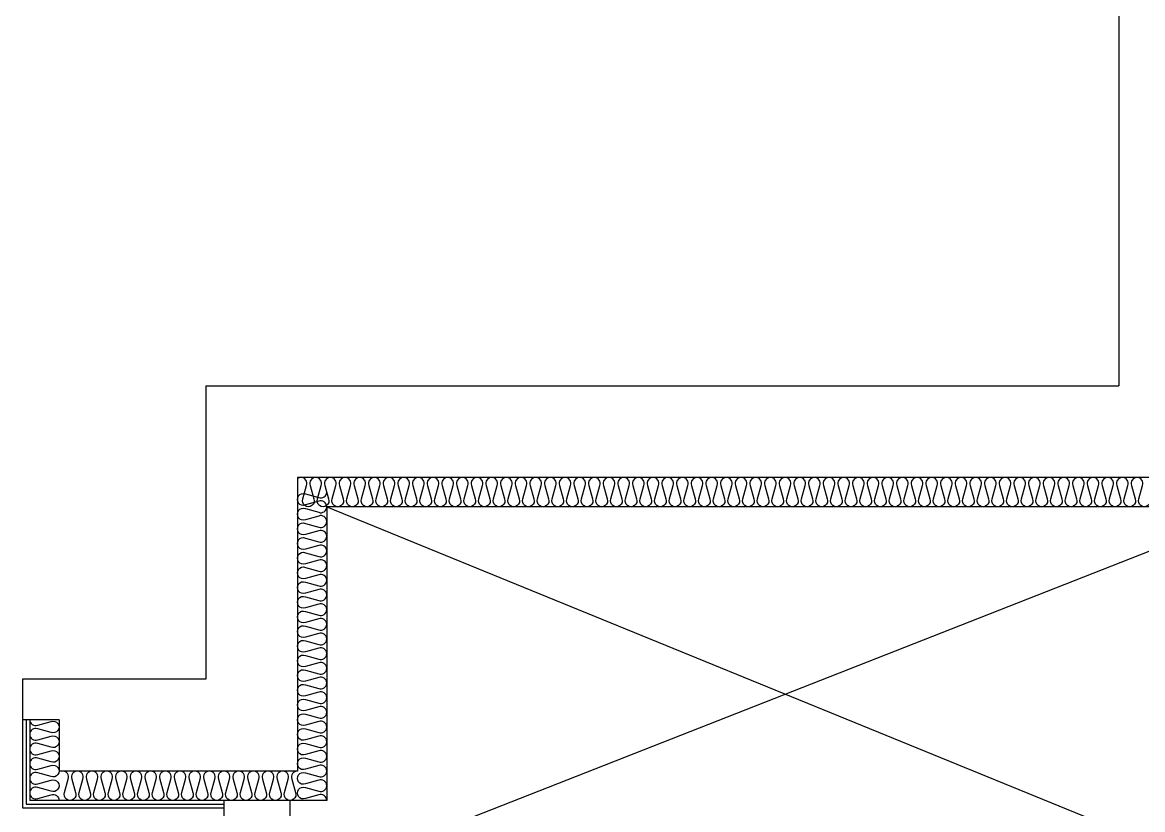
# Model space of a CAD drawing. Header units: millimetres. Extents: x -33000 to 294000, y 0 to 42408.
# Drawn here: x 274951 to 278006, y 15890 to 18035 of the extents above; entities that cross this region are included whole.
import ezdxf

# ---------------------------------------------------------------- set-up
doc = ezdxf.new("R2010")
doc.units = ezdxf.units.MM
doc.header["$LTSCALE"] = 50
doc.layers.add('arch', color=8, linetype='Continuous')

msp = doc.modelspace()

# ---------------------------------------------------------------- linework, layer by layer
at = {"layer": 'arch', "ltscale": 25}
for p, q in [((277941.2, 24474.6), (277941.2, 17044.6)), ((275451.2, 17044.6), (277941.2, 17044.6)), ((275451.2, 17044.6), (275451.2, 16244.6)), ((278191.2, 16794.6), (275701.2, 16794.6)), ((275701.2, 16794.6), (275701.2, 15994.6)), ((275681.2, 15674.6), (278331.2, 16714.6)), ((278271.2, 16714.6), (275781.2, 16714.6)), ((275781.2, 16714.6), (275781.2, 15914.6)), ((275781.2, 16714.6), (278331.2, 15674.6)), ((275451.2, 16244.6), (274951.2, 16244.6)), ((274951.2, 16244.6), (274951.2, 16134.6)), ((274951.2, 16134.6), (274951.2, 15894.6)), ((275051.2, 16134.6), (274951.2, 16134.6)), ((274961.2, 16134.6), (274961.2, 15904.6)), ((274971.2, 16134.6), (274971.2, 15914.6)), ((275051.2, 16134.6), (275051.2, 15994.6)), ((275701.2, 15994.6), (275051.2, 15994.6)), ((274951.2, 15894.6), (275501.2, 15894.6)), ((274961.2, 15904.6), (275501.2, 15904.6)), ((275781.2, 15914.6), (274971.2, 15914.6)), ((275501.2, 15544.6), (275501.2, 15914.6)), ((275681.2, 15674.6), (275681.2, 15914.6))]:
    msp.add_line(p, q, dxfattribs=at)
for points in [[(278026.2, 16736.3, -1.449198), (277996.2, 16736.3), (278006.2, 16772.9, 0.524856), (277991.2, 16794.6, 0.524856), (277976.2, 16772.9), (277986.2, 16736.3, -1.449198), (277956.2, 16736.3), (277966.2, 16772.9, 0.524856), (277951.2, 16794.6, 0.524856), (277936.2, 16772.9), (277946.2, 16736.3, -1.449198), (277916.2, 16736.3), (277926.2, 16772.9, 0.524856), (277911.2, 16794.6, 0.524856), (277896.2, 16772.9), (277906.2, 16736.3, -1.449198), (277876.2, 16736.3), (277886.2, 16772.9, 0.524856), (277871.2, 16794.6, 0.524856), (277856.2, 16772.9), (277866.2, 16736.3, -1.449198), (277836.2, 16736.3), (277846.2, 16772.9, 0.524856), (277831.2, 16794.6, 0.524856), (277816.2, 16772.9), (277826.2, 16736.3, -1.449198), (277796.2, 16736.3), (277806.2, 16772.9, 0.524856), (277791.2, 16794.6, 0.524856), (277776.2, 16772.9), (277786.2, 16736.3, -1.449198), (277756.2, 16736.3), (277766.2, 16772.9, 0.524856), (277751.2, 16794.6, 0.524856), (277736.2, 16772.9), (277746.2, 16736.3, -1.449198), (277716.2, 16736.3), (277726.2, 16772.9, 0.524856), (277711.2, 16794.6, 0.524856), (277696.2, 16772.9), (277706.2, 16736.3, -1.449198), (277676.2, 16736.3), (277686.2, 16772.9, 0.524856), (277671.2, 16794.6, 0.524856), (277656.2, 16772.9), (277666.2, 16736.3, -1.449198), (277636.2, 16736.3), (277646.2, 16772.9, 0.524856), (277631.2, 16794.6, 0.524856), (277616.2, 16772.9), (277626.2, 16736.3, -1.449198), (277596.2, 16736.3), (277606.2, 16772.9, 0.524856), (277591.2, 16794.6, 0.524856), (277576.2, 16772.9), (277586.2, 16736.3, -1.449198), (277556.2, 16736.3), (277566.2, 16772.9, 0.524856), (277551.2, 16794.6, 0.524856), (277536.2, 16772.9), (277546.2, 16736.3, -1.449198), (277516.2, 16736.3), (277526.2, 16772.9, 0.524856), (277511.2, 16794.6, 0.524856), (277496.2, 16772.9), (277506.2, 16736.3, -1.449198), (277476.2, 16736.3), (277486.2, 16772.9, 0.524856), (277471.2, 16794.6, 0.524856), (277456.2, 16772.9), (277466.2, 16736.3, -1.449198), (277436.2, 16736.3), (277446.2, 16772.9, 0.524856), (277431.2, 16794.6, 0.524856), (277416.2, 16772.9), (277426.2, 16736.3, -1.449198), (277396.2, 16736.3), (277406.2, 16772.9, 0.524856), (277391.2, 16794.6, 0.524856), (277376.2, 16772.9), (277386.2, 16736.3, -1.449198), (277356.2, 16736.3), (277366.2, 16772.9, 0.524856), (277351.2, 16794.6, 0.524856), (277336.2, 16772.9), (277346.2, 16736.3, -1.449198), (277316.2, 16736.3), (277326.2, 16772.9, 0.524856), (277311.2, 16794.6, 0.524856), (277296.2, 16772.9), (277306.2, 16736.3, -1.449198), (277276.2, 16736.3), (277286.2, 16772.9, 0.524856), (277271.2, 16794.6, 0.524856), (277256.2, 16772.9), (277266.2, 16736.3, -1.449198), (277236.2, 16736.3), (277246.2, 16772.9, 0.524856), (277231.2, 16794.6, 0.524856), (277216.2, 16772.9), (277226.2, 16736.3, -1.449198), (277196.2, 16736.3), (277206.2, 16772.9, 0.524856), (277191.2, 16794.6, 0.524856), (277176.2, 16772.9), (277186.2, 16736.3, -1.449198), (277156.2, 16736.3), (277166.2, 16772.9, 0.524856), (277151.2, 16794.6, 0.524856), (277136.2, 16772.9), (277146.2, 16736.3, -1.449198), (277116.2, 16736.3), (277126.2, 16772.9, 0.524856), (277111.2, 16794.6, 0.524856), (277096.2, 16772.9), (277106.2, 16736.3, -1.449198), (277076.2, 16736.3), (277086.2, 16772.9, 0.524856), (277071.2, 16794.6, 0.524856), (277056.2, 16772.9), (277066.2, 16736.3, -1.449198), (277036.2, 16736.3), (277046.2, 16772.9, 0.524856), (277031.2, 16794.6, 0.524856), (277016.2, 16772.9), (277026.2, 16736.3, -1.449198), (276996.2, 16736.3), (277006.2, 16772.9, 0.524856), (276991.2, 16794.6, 0.524856), (276976.2, 16772.9), (276986.2, 16736.3, -1.449198), (276956.2, 16736.3), (276966.2, 16772.9, 0.524856), (276951.2, 16794.6, 0.524856), (276936.2, 16772.9), (276946.2, 16736.3, -1.449198), (276916.2, 16736.3), (276926.2, 16772.9, 0.524856), (276911.2, 16794.6, 0.524856), (276896.2, 16772.9), (276906.2, 16736.3, -1.449198), (276876.2, 16736.3), (276886.2, 16772.9, 0.524856), (276871.2, 16794.6, 0.524856), (276856.2, 16772.9), (276866.2, 16736.3, -1.449198), (276836.2, 16736.3), (276846.2, 16772.9, 0.524856), (276831.2, 16794.6, 0.524856), (276816.2, 16772.9), (276826.2, 16736.3, -1.449198), (276796.2, 16736.3), (276806.2, 16772.9, 0.524856), (276791.2, 16794.6, 0.524856), (276776.2, 16772.9), (276786.2, 16736.3, -1.449198), (276756.2, 16736.3), (276766.2, 16772.9, 0.524856), (276751.2, 16794.6, 0.524856), (276736.2, 16772.9), (276746.2, 16736.3, -1.449198), (276716.2, 16736.3), (276726.2, 16772.9, 0.524856), (276711.2, 16794.6, 0.524856), (276696.2, 16772.9), (276706.2, 16736.3, -1.449198), (276676.2, 16736.3), (276686.2, 16772.9, 0.524856), (276671.2, 16794.6, 0.524856), (276656.2, 16772.9), (276666.2, 16736.3, -1.449198), (276636.2, 16736.3), (276646.2, 16772.9, 0.524856), (276631.2, 16794.6, 0.524856), (276616.2, 16772.9), (276626.2, 16736.3, -1.449198), (276596.2, 16736.3), (276606.2, 16772.9, 0.524856), (276591.2, 16794.6, 0.524856), (276576.2, 16772.9), (276586.2, 16736.3, -1.449198), (276556.2, 16736.3), (276566.2, 16772.9, 0.524856), (276551.2, 16794.6, 0.524856), (276536.2, 16772.9), (276546.2, 16736.3, -1.449198), (276516.2, 16736.3), (276526.2, 16772.9, 0.524856), (276511.2, 16794.6, 0.524856), (276496.2, 16772.9), (276506.2, 16736.3, -1.449198), (276476.2, 16736.3), (276486.2, 16772.9, 0.524856), (276471.2, 16794.6, 0.524856), (276456.2, 16772.9), (276466.2, 16736.3, -1.449198), (276436.2, 16736.3), (276446.2, 16772.9, 0.524856), (276431.2, 16794.6, 0.524856), (276416.2, 16772.9), (276426.2, 16736.3, -1.449198), (276396.2, 16736.3), (276406.2, 16772.9, 0.524856), (276391.2, 16794.6, 0.524856), (276376.2, 16772.9), (276386.2, 16736.3, -1.449198), (276356.2, 16736.3), (276366.2, 16772.9, 0.524856), (276351.2, 16794.6, 0.524856), (276336.2, 16772.9), (276346.2, 16736.3, -1.449198), (276316.2, 16736.3), (276326.2, 16772.9, 0.524856), (276311.2, 16794.6, 0.524856), (276296.2, 16772.9), (276306.2, 16736.3, -1.449198), (276276.2, 16736.3), (276286.2, 16772.9, 0.524856), (276271.2, 16794.6, 0.524856), (276256.2, 16772.9), (276266.2, 16736.3, -1.449198), (276236.2, 16736.3), (276246.2, 16772.9, 0.524856), (276231.2, 16794.6, 0.524856), (276216.2, 16772.9), (276226.2, 16736.3, -1.449198), (276196.2, 16736.3), (276206.2, 16772.9, 0.524856), (276191.2, 16794.6, 0.524856), (276176.2, 16772.9), (276186.2, 16736.3, -1.449198), (276156.2, 16736.3), (276166.2, 16772.9, 0.524856), (276151.2, 16794.6, 0.524856), (276136.2, 16772.9), (276146.2, 16736.3, -1.449198), (276116.2, 16736.3), (276126.2, 16772.9, 0.524856), (276111.2, 16794.6, 0.524856), (276096.2, 16772.9), (276106.2, 16736.3, -1.449198), (276076.2, 16736.3), (276086.2, 16772.9, 0.524856), (276071.2, 16794.6, 0.524856), (276056.2, 16772.9), (276066.2, 16736.3, -1.449198), (276036.2, 16736.3), (276046.2, 16772.9, 0.524856), (276031.2, 16794.6, 0.524856), (276016.2, 16772.9), (276026.2, 16736.3, -1.449198), (275996.2, 16736.3), (276006.2, 16772.9, 0.524856), (275991.2, 16794.6, 0.524856), (275976.2, 16772.9), (275986.2, 16736.3, -1.449198), (275956.2, 16736.3), (275966.2, 16772.9, 0.524856), (275951.2, 16794.6, 0.524856), (275936.2, 16772.9), (275946.2, 16736.3, -1.449198), (275916.2, 16736.3), (275926.2, 16772.9, 0.524856), (275911.2, 16794.6, 0.524856), (275896.2, 16772.9), (275906.2, 16736.3, -1.449198), (275876.2, 16736.3), (275886.2, 16772.9, 0.524856), (275871.2, 16794.6, 0.524856), (275856.2, 16772.9), (275866.2, 16736.3, -1.449198), (275836.2, 16736.3), (275846.2, 16772.9, 0.524856), (275831.2, 16794.6, 0.524856), (275816.2, 16772.9), (275826.2, 16736.3, -1.449198), (275796.2, 16736.3), (275806.2, 16772.9, 0.524856), (275791.2, 16794.6, 0.524856), (275776.2, 16772.9), (275786.2, 16736.3, -1.449198), (275756.2, 16736.3), (275766.2, 16772.9, 0.524856), (275751.2, 16794.6, 0.524856), (275736.2, 16772.9), (275746.2, 16736.3, -1.449198), (275716.2, 16736.3), (275726.2, 16772.9, 0.524856), (275711.2, 16794.6, 0.170377), (275701.2, 16791.1, 0.170377)], [(275781.2, 15914.6, 0.524856), (275759.5, 15929.6), (275722.9, 15919.6, -1.449198), (275722.9, 15949.6), (275759.5, 15939.6, 0.524856), (275781.2, 15954.6, 0.524856), (275759.5, 15969.6), (275722.9, 15959.6, -1.449198), (275722.9, 15989.6), (275759.5, 15979.6, 0.524856), (275781.2, 15994.6, 0.524856), (275759.5, 16009.6), (275722.9, 15999.6, -1.449198), (275722.9, 16029.6), (275759.5, 16019.6, 0.524856), (275781.2, 16034.6, 0.524856), (275759.5, 16049.6), (275722.9, 16039.6, -1.449198), (275722.9, 16069.6), (275759.5, 16059.6, 0.524856), (275781.2, 16074.6, 0.524856), (275759.5, 16089.6), (275722.9, 16079.6, -1.449198), (275722.9, 16109.6), (275759.5, 16099.6, 0.524856), (275781.2, 16114.6, 0.524856), (275759.5, 16129.6), (275722.9, 16119.6, -1.449198), (275722.9, 16149.6), (275759.5, 16139.6, 0.524856), (275781.2, 16154.6, 0.524856), (275759.5, 16169.6), (275722.9, 16159.6, -1.449198), (275722.9, 16189.6), (275759.5, 16179.6, 0.524856), (275781.2, 16194.6, 0.524856), (275759.5, 16209.6), (275722.9, 16199.6, -1.449198), (275722.9, 16229.6), (275759.5, 16219.6, 0.524856), (275781.2, 16234.6, 0.524856), (275759.5, 16249.6), (275722.9, 16239.6, -1.449198), (275722.9, 16269.6), (275759.5, 16259.6, 0.524856), (275781.2, 16274.6, 0.524856), (275759.5, 16289.6), (275722.9, 16279.6, -1.449198), (275722.9, 16309.6), (275759.5, 16299.6, 0.524856), (275781.2, 16314.6, 0.524856), (275759.5, 16329.6), (275722.9, 16319.6, -1.449198), (275722.9, 16349.6), (275759.5, 16339.6, 0.524856), (275781.2, 16354.6, 0.524856), (275759.5, 16369.6), (275722.9, 16359.6, -1.449198), (275722.9, 16389.6), (275759.5, 16379.6, 0.524856), (275781.2, 16394.6, 0.524856), (275759.5, 16409.6), (275722.9, 16399.6, -1.449198), (275722.9, 16429.6), (275759.5, 16419.6, 0.524856), (275781.2, 16434.6, 0.524856), (275759.5, 16449.6), (275722.9, 16439.6, -1.449198), (275722.9, 16469.6), (275759.5, 16459.6, 0.524856), (275781.2, 16474.6, 0.524856), (275759.5, 16489.6), (275722.9, 16479.6, -1.449198), (275722.9, 16509.6), (275759.5, 16499.6, 0.524856), (275781.2, 16514.6, 0.524856), (275759.5, 16529.6), (275722.9, 16519.6, -1.449198), (275722.9, 16549.6), (275759.5, 16539.6, 0.524856), (275781.2, 16554.6, 0.524856), (275759.5, 16569.6), (275722.9, 16559.6, -1.449198), (275722.9, 16589.6), (275759.5, 16579.6, 0.524856), (275781.2, 16594.6, 0.524856), (275759.5, 16609.6), (275722.9, 16599.6, -1.449198), (275722.9, 16629.6), (275759.5, 16619.6, 0.524856), (275781.2, 16634.6, 0.524856), (275759.5, 16649.6), (275722.9, 16639.6, -1.449198), (275722.9, 16669.6), (275759.5, 16659.6, 0.524856), (275781.2, 16674.6, 0.524856), (275759.5, 16689.6), (275722.9, 16679.6, -1.449198), (275722.9, 16709.6), (275759.5, 16699.6, 0.524856), (275781.2, 16714.6, 0.524856), (275759.5, 16729.6), (275722.9, 16719.6, -1.449198), (275722.9, 16749.6), (275759.5, 16739.6, 0.524856), (275781.2, 16754.6)], [(274971.2, 16134.6, 0.524856), (274992.9, 16119.6), (275029.5, 16129.6, -1.449198), (275029.5, 16099.6), (274992.9, 16109.6, 0.524856), (274971.2, 16094.6, 0.524856), (274992.9, 16079.6), (275029.5, 16089.6, -1.449198), (275029.5, 16059.6), (274992.9, 16069.6, 0.524856), (274971.2, 16054.6, 0.524856), (274992.9, 16039.6), (275029.5, 16049.6, -1.449198), (275029.5, 16019.6), (274992.9, 16029.6, 0.524856), (274971.2, 16014.6, 0.524856), (274992.9, 15999.6), (275029.5, 16009.6, -1.449198), (275029.5, 15979.6), (274992.9, 15989.6, 0.524856), (274971.2, 15974.6, 0.524856), (274992.9, 15959.6), (275029.5, 15969.6, -1.449198), (275029.5, 15939.6), (274992.9, 15949.6, 0.524856), (274971.2, 15934.6, 0.524856), (274992.9, 15919.6), (275029.5, 15929.6, -0.524933), (275051.2, 15914.6, -0.524933)], [(275701.2, 15994.6, 0.524856), (275686.2, 15972.9), (275696.2, 15936.3, -1.449198), (275666.2, 15936.3), (275676.2, 15972.9, 0.524856), (275661.2, 15994.6, 0.524856), (275646.2, 15972.9), (275656.2, 15936.3, -1.449198), (275626.2, 15936.3), (275636.2, 15972.9, 0.524856), (275621.2, 15994.6, 0.524856), (275606.2, 15972.9), (275616.2, 15936.3, -1.449198), (275586.2, 15936.3), (275596.2, 15972.9, 0.524856), (275581.2, 15994.6, 0.524856), (275566.2, 15972.9), (275576.2, 15936.3, -1.449198), (275546.2, 15936.3), (275556.2, 15972.9, 0.524856), (275541.2, 15994.6, 0.524856), (275526.2, 15972.9), (275536.2, 15936.3, -1.449198), (275506.2, 15936.3), (275516.2, 15972.9, 0.524856), (275501.2, 15994.6, 0.524856), (275486.2, 15972.9), (275496.2, 15936.3, -1.449198), (275466.2, 15936.3), (275476.2, 15972.9, 0.524856), (275461.2, 15994.6, 0.524856), (275446.2, 15972.9), (275456.2, 15936.3, -1.449198), (275426.2, 15936.3), (275436.2, 15972.9, 0.524856), (275421.2, 15994.6, 0.524856), (275406.2, 15972.9), (275416.2, 15936.3, -1.449198), (275386.2, 15936.3), (275396.2, 15972.9, 0.524856), (275381.2, 15994.6, 0.524856), (275366.2, 15972.9), (275376.2, 15936.3, -1.449198), (275346.2, 15936.3), (275356.2, 15972.9, 0.524856), (275341.2, 15994.6, 0.524856), (275326.2, 15972.9), (275336.2, 15936.3, -1.449198), (275306.2, 15936.3), (275316.2, 15972.9, 0.524856), (275301.2, 15994.6, 0.524856), (275286.2, 15972.9), (275296.2, 15936.3, -1.449198), (275266.2, 15936.3), (275276.2, 15972.9, 0.524856), (275261.2, 15994.6, 0.524856), (275246.2, 15972.9), (275256.2, 15936.3, -1.449198), (275226.2, 15936.3), (275236.2, 15972.9, 0.524856), (275221.2, 15994.6, 0.524856), (275206.2, 15972.9), (275216.2, 15936.3, -1.449198), (275186.2, 15936.3), (275196.2, 15972.9, 0.524856), (275181.2, 15994.6, 0.524856), (275166.2, 15972.9), (275176.2, 15936.3, -1.449198), (275146.2, 15936.3), (275156.2, 15972.9, 0.524856), (275141.2, 15994.6, 0.524856), (275126.2, 15972.9), (275136.2, 15936.3, -1.449198), (275106.2, 15936.3), (275116.2, 15972.9, 0.524856), (275101.2, 15994.6, 0.524856), (275086.2, 15972.9), (275096.2, 15936.3, -1.449198), (275066.2, 15936.3), (275076.2, 15972.9, 0.524856), (275061.2, 15994.6)]]:
    msp.add_lwpolyline(points, format="xyb", dxfattribs=at)

doc.saveas('drawing.dxf')
